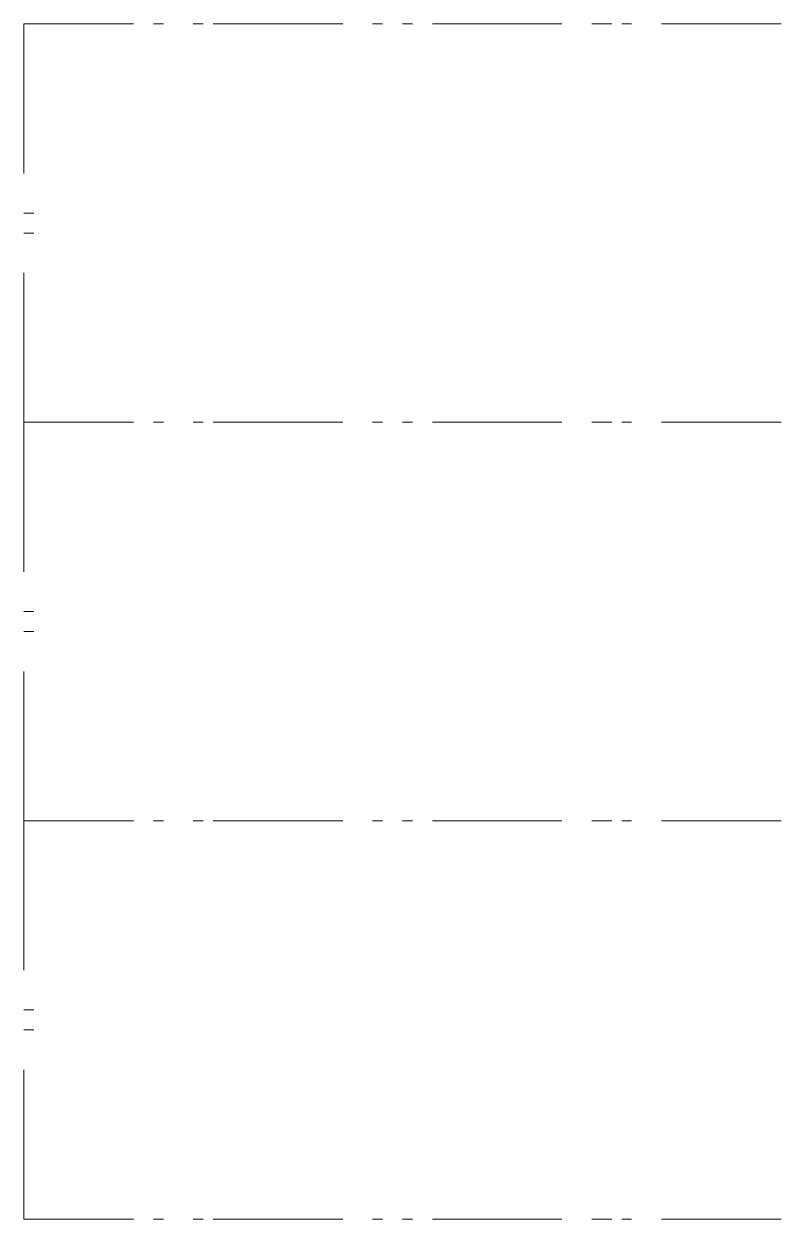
# Model space of a CAD drawing. Extents: x 457 to 4918, y -67 to 391.
# Drawn here: x 2581.63 to 2590.32, y 2.2 to 15.92 of the extents above; entities that cross this region are included whole.
import ezdxf

# ---------------------------------------------------------------- set-up
doc = ezdxf.new("R2010")
doc.units = 0
doc.header["$LTSCALE"] = 40
doc.header["$MEASUREMENT"] = 0
doc.layers.get('0').update_dxf_attribs({"linetype": 'CONTINUOUS'})

msp = doc.modelspace()

# ---------------------------------------------------------------- linework, layer by layer
at = {"color": 0, "lineweight": 9}
for points in [[(2581.629, 13.062), (2581.629, 11.348)], [(2581.629, 8.49), (2581.629, 6.776)], [(2581.629, 3.918), (2581.629, 2.204)]]:
    msp.add_lwpolyline(points, dxfattribs=at)
for points in [[(2581.629, 15.92), (2581.629, 15.92), (2582.886, 15.92), (2582.886, 15.92)], [(2581.629, 15.92), (2581.629, 15.92), (2581.629, 14.205), (2581.629, 14.205)], [(2583.115, 15.92), (2583.115, 15.92), (2583.229, 15.92), (2583.229, 15.92)], [(2583.572, 15.92), (2583.572, 15.92), (2583.686, 15.92), (2583.686, 15.92)], [(2583.801, 15.92), (2583.801, 15.92), (2585.287, 15.92), (2585.287, 15.92)], [(2585.63, 15.92), (2585.63, 15.92), (2585.744, 15.92), (2585.744, 15.92)], [(2585.972, 15.92), (2585.972, 15.92), (2586.087, 15.92), (2586.087, 15.92)], [(2586.315, 15.92), (2586.315, 15.92), (2587.801, 15.92), (2587.801, 15.92)], [(2588.144, 15.92), (2588.144, 15.92), (2588.373, 15.92), (2588.373, 15.92)], [(2588.487, 15.92), (2588.487, 15.92), (2588.601, 15.92), (2588.601, 15.92)], [(2588.944, 15.92), (2588.944, 15.92), (2590.316, 15.92), (2590.316, 15.92)], [(2581.629, 13.748), (2581.629, 13.748), (2581.743, 13.748), (2581.743, 13.748)], [(2581.629, 13.52), (2581.629, 13.52), (2581.743, 13.52), (2581.743, 13.52)], [(2581.629, 11.348), (2581.629, 11.348), (2582.886, 11.348), (2582.886, 11.348)], [(2581.629, 11.348), (2581.629, 11.348), (2581.629, 9.633), (2581.629, 9.633)], [(2581.629, 11.348), (2581.629, 11.348), (2582.886, 11.348), (2582.886, 11.348)], [(2583.115, 11.348), (2583.115, 11.348), (2583.229, 11.348), (2583.229, 11.348)], [(2583.115, 11.348), (2583.115, 11.348), (2583.229, 11.348), (2583.229, 11.348)], [(2583.572, 11.348), (2583.572, 11.348), (2583.686, 11.348), (2583.686, 11.348)], [(2583.572, 11.348), (2583.572, 11.348), (2583.686, 11.348), (2583.686, 11.348)], [(2583.801, 11.348), (2583.801, 11.348), (2585.287, 11.348), (2585.287, 11.348)], [(2583.801, 11.348), (2583.801, 11.348), (2585.287, 11.348), (2585.287, 11.348)], [(2585.63, 11.348), (2585.63, 11.348), (2585.744, 11.348), (2585.744, 11.348)], [(2585.63, 11.348), (2585.63, 11.348), (2585.744, 11.348), (2585.744, 11.348)], [(2585.972, 11.348), (2585.972, 11.348), (2586.087, 11.348), (2586.087, 11.348)], [(2585.972, 11.348), (2585.972, 11.348), (2586.087, 11.348), (2586.087, 11.348)], [(2586.315, 11.348), (2586.315, 11.348), (2587.801, 11.348), (2587.801, 11.348)], [(2586.315, 11.348), (2586.315, 11.348), (2587.801, 11.348), (2587.801, 11.348)], [(2588.144, 11.348), (2588.144, 11.348), (2588.373, 11.348), (2588.373, 11.348)], [(2588.144, 11.348), (2588.144, 11.348), (2588.373, 11.348), (2588.373, 11.348)], [(2588.487, 11.348), (2588.487, 11.348), (2588.601, 11.348), (2588.601, 11.348)], [(2588.487, 11.348), (2588.487, 11.348), (2588.601, 11.348), (2588.601, 11.348)], [(2588.944, 11.348), (2588.944, 11.348), (2590.316, 11.348), (2590.316, 11.348)], [(2588.944, 11.348), (2588.944, 11.348), (2590.316, 11.348), (2590.316, 11.348)], [(2581.629, 9.176), (2581.629, 9.176), (2581.743, 9.176), (2581.743, 9.176)], [(2581.629, 8.948), (2581.629, 8.948), (2581.743, 8.948), (2581.743, 8.948)], [(2581.629, 6.776), (2581.629, 6.776), (2582.886, 6.776), (2582.886, 6.776)], [(2581.629, 6.776), (2581.629, 6.776), (2581.629, 5.061), (2581.629, 5.061)], [(2581.629, 6.776), (2581.629, 6.776), (2582.886, 6.776), (2582.886, 6.776)], [(2583.115, 6.776), (2583.115, 6.776), (2583.229, 6.776), (2583.229, 6.776)], [(2583.115, 6.776), (2583.115, 6.776), (2583.229, 6.776), (2583.229, 6.776)], [(2583.572, 6.776), (2583.572, 6.776), (2583.686, 6.776), (2583.686, 6.776)], [(2583.572, 6.776), (2583.572, 6.776), (2583.686, 6.776), (2583.686, 6.776)], [(2583.801, 6.776), (2583.801, 6.776), (2585.287, 6.776), (2585.287, 6.776)], [(2583.801, 6.776), (2583.801, 6.776), (2585.287, 6.776), (2585.287, 6.776)], [(2585.63, 6.776), (2585.63, 6.776), (2585.744, 6.776), (2585.744, 6.776)], [(2585.63, 6.776), (2585.63, 6.776), (2585.744, 6.776), (2585.744, 6.776)], [(2585.972, 6.776), (2585.972, 6.776), (2586.087, 6.776), (2586.087, 6.776)], [(2585.972, 6.776), (2585.972, 6.776), (2586.087, 6.776), (2586.087, 6.776)], [(2586.315, 6.776), (2586.315, 6.776), (2587.801, 6.776), (2587.801, 6.776)], [(2586.315, 6.776), (2586.315, 6.776), (2587.801, 6.776), (2587.801, 6.776)], [(2588.144, 6.776), (2588.144, 6.776), (2588.373, 6.776), (2588.373, 6.776)], [(2588.144, 6.776), (2588.144, 6.776), (2588.373, 6.776), (2588.373, 6.776)], [(2588.487, 6.776), (2588.487, 6.776), (2588.601, 6.776), (2588.601, 6.776)], [(2588.487, 6.776), (2588.487, 6.776), (2588.601, 6.776), (2588.601, 6.776)], [(2588.944, 6.776), (2588.944, 6.776), (2590.316, 6.776), (2590.316, 6.776)], [(2588.944, 6.776), (2588.944, 6.776), (2590.316, 6.776), (2590.316, 6.776)], [(2581.629, 4.604), (2581.629, 4.604), (2581.743, 4.604), (2581.743, 4.604)], [(2581.629, 4.376), (2581.629, 4.376), (2581.743, 4.376), (2581.743, 4.376)], [(2581.629, 2.204), (2581.629, 2.204), (2582.886, 2.204), (2582.886, 2.204)], [(2583.115, 2.204), (2583.115, 2.204), (2583.229, 2.204), (2583.229, 2.204)], [(2583.572, 2.204), (2583.572, 2.204), (2583.686, 2.204), (2583.686, 2.204)], [(2583.801, 2.204), (2583.801, 2.204), (2585.287, 2.204), (2585.287, 2.204)], [(2585.63, 2.204), (2585.63, 2.204), (2585.744, 2.204), (2585.744, 2.204)], [(2585.972, 2.204), (2585.972, 2.204), (2586.087, 2.204), (2586.087, 2.204)], [(2586.315, 2.204), (2586.315, 2.204), (2587.801, 2.204), (2587.801, 2.204)], [(2588.144, 2.204), (2588.144, 2.204), (2588.373, 2.204), (2588.373, 2.204)], [(2588.487, 2.204), (2588.487, 2.204), (2588.601, 2.204), (2588.601, 2.204)], [(2588.944, 2.204), (2588.944, 2.204), (2590.316, 2.204), (2590.316, 2.204)]]:
    msp.add_open_spline(points, degree=3, dxfattribs=at)

doc.saveas('drawing.dxf')
